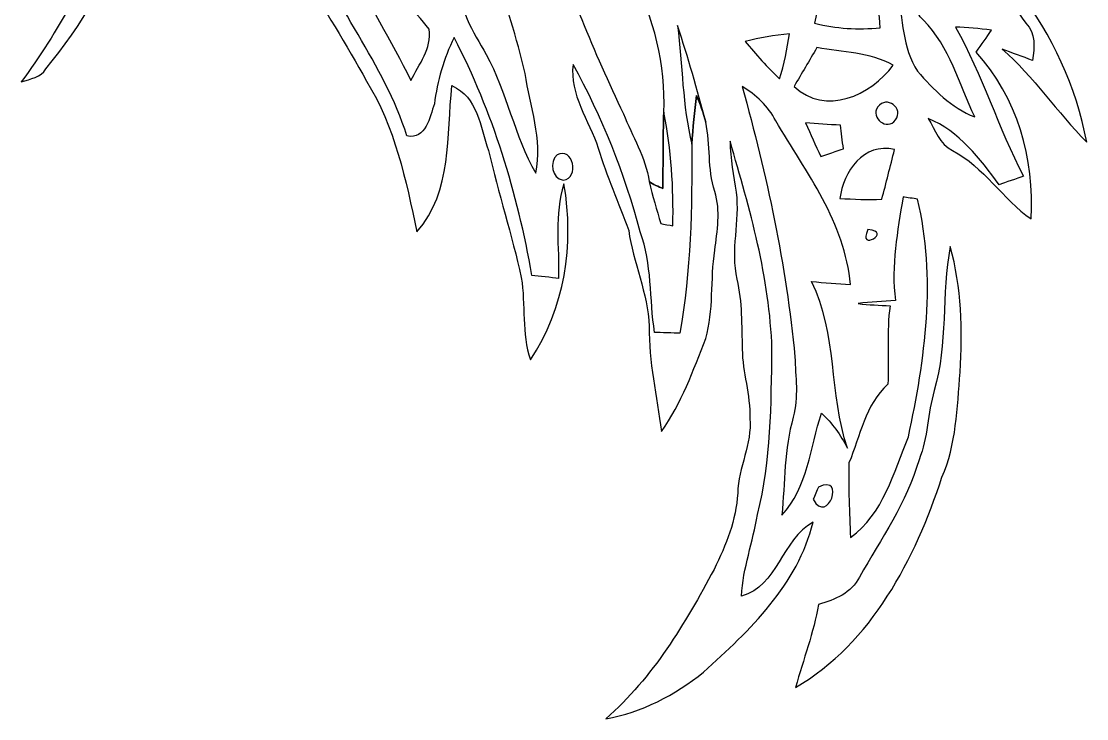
# Model space of a CAD drawing. Extents: x -110 to 93, y -182 to 230.
# Drawn here: x -36.03 to 11.34, y -180.38 to -149.36 of the extents above; entities that cross this region are included whole.
import ezdxf

# ---------------------------------------------------------------- set-up
doc = ezdxf.new("R2010")
doc.units = 0
doc.header["$MEASUREMENT"] = 0
doc.layers.add('LAAG_1', color=7, linetype='CONTINUOUS')

msp = doc.modelspace()

# ---------------------------------------------------------------- linework, layer by layer
at = {"layer": 'LAAG_1', "color": 250}
for points, knots in [([(-24.3365, -137.0131), (-23.218, -137.861), (-22.2012, -138.8093), (-21.1849, -139.7923), (-21.1849, -139.7923), (-21.2529, -140.9445), (-21.1849, -142.0967), (-21.3206, -143.2141), (-21.3206, -143.2141), (-21.117, -144.6038), (-20.2702, -145.7889), (-19.7957, -147.0772), (-19.7957, -147.0772), (-19.4568, -148.1275), (-18.5421, -148.8393), (-17.8983, -149.7199), (-17.8983, -149.7199), (-17.7632, -150.5673), (-18.3385, -151.2793), (-18.7115, -151.9906), (-18.7115, -151.9906), (-20.4395, -148.4662), (-22.8109, -145.2138), (-23.76, -141.3507), (-23.76, -141.3507), (-24.4037, -139.9951), (-24.4037, -138.4704), (-24.3365, -137.0131), (-24.3365, -137.0131), (-24.3365, -137.0131), (-24.3365, -137.0131), (-24.3365, -137.0131)], [0, 0, 0, 0, 0.125, 0.125, 0.125, 0.125, 0.25, 0.25, 0.25, 0.25, 0.375, 0.375, 0.375, 0.375, 0.5, 0.5, 0.5, 0.5, 0.625, 0.625, 0.625, 0.625, 0.75, 0.75, 0.75, 0.75, 0.875, 0.875, 0.875, 0.875, 1, 1, 1, 1]), ([(-18.7115, -141.5203), (-18.0675, -141.7235), (-17.4238, -142.0283), (-17.0852, -142.6384), (-17.0852, -142.6384), (-15.4928, -145.4511), (-14.3743, -148.5341), (-13.6287, -151.6853), (-13.6287, -151.6853), (-13.3919, -153.1427), (-12.8499, -154.5996), (-13.1544, -156.1237), (-13.1544, -156.1237), (-14.1035, -154.4645), (-14.4426, -152.4991), (-15.3568, -150.838), (-15.3568, -150.838), (-15.9331, -149.8218), (-16.6448, -148.7711), (-16.509, -147.5853), (-16.509, -147.5853), (-16.3059, -146.0611), (-17.1526, -144.671), (-17.2545, -143.1805), (-17.2545, -143.1805), (-17.9324, -142.808), (-18.576, -142.3337), (-18.7115, -141.5203), (-18.7115, -141.5203), (-18.7115, -141.5203), (-18.7115, -141.5203), (-18.7115, -141.5203)], [0, 0, 0, 0, 0.125, 0.125, 0.125, 0.125, 0.25, 0.25, 0.25, 0.25, 0.375, 0.375, 0.375, 0.375, 0.5, 0.5, 0.5, 0.5, 0.625, 0.625, 0.625, 0.625, 0.75, 0.75, 0.75, 0.75, 0.875, 0.875, 0.875, 0.875, 1, 1, 1, 1]), ([(-24.9798, -141.825), (-24.4037, -143.045), (-23.8277, -144.2654), (-23.3535, -145.5185), (-23.3535, -145.5185), (-22.1676, -148.636), (-19.8976, -151.245), (-18.881, -154.4645), (-18.881, -154.4645), (-18.0335, -154.6332), (-17.8642, -153.6166), (-17.6613, -153.0408), (-17.6613, -153.0408), (-17.5256, -152.0247), (-17.2545, -151.0071), (-16.7801, -150.0924), (-16.7801, -150.0924), (-15.0526, -153.4134), (-13.968, -157.0054), (-13.3236, -160.6647), (-13.3236, -160.6647), (-13.019, -160.6987), (-12.4433, -160.766), (-12.1383, -160.8), (-12.1383, -160.8), (-12.1042, -159.4099), (-12.342, -157.9531), (-11.9011, -156.5988), (-11.9011, -156.5988), (-11.4266, -159.2744), (-11.867, -162.1551), (-13.3919, -164.4258), (-13.3919, -164.4258), (-13.798, -163.2394), (-13.5951, -161.986), (-13.798, -160.766), (-13.798, -160.766), (-14.2051, -158.8683), (-14.8151, -157.0054), (-15.2554, -155.1077), (-15.2554, -155.1077), (-15.6279, -154.0568), (-15.7298, -152.735), (-16.8817, -152.227), (-16.8817, -152.227), (-17.1185, -154.4645), (-16.8478, -156.9039), (-18.4405, -158.7327), (-18.4405, -158.7327), (-18.9151, -156.429), (-19.4232, -154.0568), (-20.6768, -152.0247), (-20.6768, -152.0247), (-22.4383, -148.8052), (-24.8785, -145.654), (-24.9798, -141.825), (-24.9798, -141.825), (-24.9798, -141.825), (-24.9798, -141.825), (-24.9798, -141.825)], [0, 0, 0, 0, 0.0666667, 0.0666667, 0.0666667, 0.0666667, 0.1333333, 0.1333333, 0.1333333, 0.1333333, 0.2, 0.2, 0.2, 0.2, 0.2666667, 0.2666667, 0.2666667, 0.2666667, 0.3333333, 0.3333333, 0.3333333, 0.3333333, 0.4, 0.4, 0.4, 0.4, 0.4666667, 0.4666667, 0.4666667, 0.4666667, 0.5333333, 0.5333333, 0.5333333, 0.5333333, 0.6, 0.6, 0.6, 0.6, 0.6666667, 0.6666667, 0.6666667, 0.6666667, 0.7333333, 0.7333333, 0.7333333, 0.7333333, 0.8, 0.8, 0.8, 0.8, 0.8666667, 0.8666667, 0.8666667, 0.8666667, 0.9333333, 0.9333333, 0.9333333, 0.9333333, 1, 1, 1, 1]), ([(2.7705, -143.0114), (7.0066, -145.5525), (10.4282, -149.8218), (11.3425, -154.7341), (11.3425, -154.7341), (10.0213, -153.4134), (9.005, -151.8214), (7.5817, -150.601), (7.5817, -150.601), (8.0226, -150.7701), (8.4971, -150.9393), (8.9373, -151.109), (8.9373, -151.109), (9.005, -150.5337), (9.1069, -149.889), (8.632, -149.4488), (8.632, -149.4488), (7.0066, -147.0094), (4.7357, -145.1459), (2.7703, -143.0114), (2.7703, -143.0114), (2.7703, -143.0114), (2.7705, -143.0114), (2.7705, -143.0114)], [0, 0, 0, 0, 0.1666667, 0.1666667, 0.1666667, 0.1666667, 0.3333333, 0.3333333, 0.3333333, 0.3333333, 0.5, 0.5, 0.5, 0.5, 0.6666667, 0.6666667, 0.6666667, 0.6666667, 0.8333333, 0.8333333, 0.8333333, 0.8333333, 1, 1, 1, 1]), ([(2.1268, -144.1635), (3.8543, -145.2474), (5.1766, -146.8398), (6.5657, -148.2966), (6.5657, -148.2966), (5.5486, -148.1616), (4.5325, -147.89), (3.4822, -147.8232), (3.4822, -147.8232), (3.6173, -148.3309), (3.6514, -148.9407), (4.0916, -149.3137), (4.0916, -149.3137), (5.2444, -150.4995), (5.6846, -152.1591), (6.3623, -153.6166), (6.3623, -153.6166), (5.3116, -153.21), (4.5325, -152.3972), (3.8212, -151.584), (3.8212, -151.584), (3.1435, -150.5337), (3.1435, -149.246), (2.9731, -148.0939), (2.9731, -148.0939), (2.7026, -146.7725), (2.2624, -145.5185), (2.1267, -144.1635), (2.1267, -144.1635), (2.1267, -144.1635), (2.1268, -144.1635), (2.1268, -144.1635)], [0, 0, 0, 0, 0.125, 0.125, 0.125, 0.125, 0.25, 0.25, 0.25, 0.25, 0.375, 0.375, 0.375, 0.375, 0.5, 0.5, 0.5, 0.5, 0.625, 0.625, 0.625, 0.625, 0.75, 0.75, 0.75, 0.75, 0.875, 0.875, 0.875, 0.875, 1, 1, 1, 1]), ([(-36.0259, -152.0584), (-34.3655, -149.8218), (-33.0775, -147.2806), (-31.7565, -144.8408), (-31.7565, -144.8408), (-31.8581, -147.3483), (-33.3831, -149.5507), (-34.9416, -151.482), (-34.9416, -151.482), (-35.1448, -151.8544), (-35.619, -151.9234), (-36.0261, -152.0584), (-36.0261, -152.0584), (-36.0261, -152.0584), (-36.0259, -152.0584), (-36.0259, -152.0584)], [0, 0, 0, 0, 0.25, 0.25, 0.25, 0.25, 0.5, 0.5, 0.5, 0.5, 0.75, 0.75, 0.75, 0.75, 1, 1, 1, 1]), ([(-12.6803, -144.9768), (-11.3583, -145.654), (-9.9357, -146.2985), (-8.8856, -147.3483), (-8.8856, -147.3483), (-7.9029, -149.1782), (-7.3605, -151.3134), (-7.4624, -153.4134), (-7.4624, -153.4134), (-7.496, -154.566), (-7.4962, -155.6839), (-7.4962, -156.802), (-7.4962, -156.802), (-7.6658, -156.7337), (-7.9702, -156.5988), (-8.106, -156.4973), (-8.106, -156.4973), (-8.2756, -155.4118), (-8.852, -154.4645), (-9.258, -153.4806), (-9.258, -153.4806), (-10.5792, -150.7033), (-11.7323, -147.89), (-12.6803, -144.9768), (-12.6803, -144.9768), (-12.6803, -144.9768), (-12.6803, -144.9768), (-12.6803, -144.9768)], [0, 0, 0, 0, 0.1428571, 0.1428571, 0.1428571, 0.1428571, 0.2857143, 0.2857143, 0.2857143, 0.2857143, 0.4285714, 0.4285714, 0.4285714, 0.4285714, 0.5714286, 0.5714286, 0.5714286, 0.5714286, 0.7142857, 0.7142857, 0.7142857, 0.7142857, 0.8571429, 0.8571429, 0.8571429, 0.8571429, 1, 1, 1, 1]), ([(-0.0756, -147.3824), (0.5681, -147.5181), (1.2462, -147.5511), (1.8556, -147.8564), (1.8556, -147.8564), (2.0584, -148.4326), (2.1267, -149.0426), (2.1603, -149.652), (2.1603, -149.652), (1.1779, -149.7541), (0.1949, -149.6858), (-0.7534, -149.4488), (-0.7534, -149.4488), (-0.6179, -148.7379), (-0.3466, -148.0596), (-0.0756, -147.3824), (-0.0756, -147.3824), (-0.0756, -147.3824), (-0.0756, -147.3824), (-0.0756, -147.3824)], [0, 0, 0, 0, 0.2, 0.2, 0.2, 0.2, 0.4, 0.4, 0.4, 0.4, 0.6, 0.6, 0.6, 0.6, 0.8, 0.8, 0.8, 0.8, 1, 1, 1, 1]), ([(-6.8525, -149.5507), (-6.3778, -150.974), (-5.9719, -152.3972), (-5.5984, -153.8547), (-5.5984, -153.8547), (-5.7002, -153.4464), (-5.8364, -153.0408), (-6.0052, -152.6678), (-6.0052, -152.6678), (-6.0728, -153.3791), (-6.1747, -154.0904), (-6.2083, -154.836), (-6.2083, -154.836), (-6.6488, -153.1085), (-6.6152, -151.3134), (-6.8525, -149.5507), (-6.8525, -149.5507), (-6.8525, -149.5507), (-6.8525, -149.5507), (-6.8525, -149.5507)], [0, 0, 0, 0, 0.2, 0.2, 0.2, 0.2, 0.4, 0.4, 0.4, 0.4, 0.6, 0.6, 0.6, 0.6, 0.8, 0.8, 0.8, 0.8, 1, 1, 1, 1]), ([(5.5146, -149.6184), (6.0231, -149.652), (6.5657, -149.6858), (7.1079, -149.7541), (7.1079, -149.7541), (6.904, -150.0593), (6.667, -150.3976), (6.4296, -150.7365), (6.4296, -150.7365), (8.259, -152.735), (9.0392, -155.4801), (8.869, -158.1569), (8.869, -158.1569), (7.616, -157.2752), (6.7685, -155.8532), (5.3793, -155.1077), (5.3793, -155.1077), (4.8037, -154.836), (4.6003, -154.1924), (4.295, -153.6843), (4.295, -153.6843), (5.6846, -154.2607), (6.5993, -155.4801), (7.4462, -156.6318), (7.4462, -156.6318), (7.7174, -156.5303), (8.259, -156.3612), (8.5311, -156.2598), (8.5311, -156.2598), (7.4121, -154.0904), (6.7013, -151.7531), (5.5144, -149.6184), (5.5144, -149.6184), (5.5144, -149.6184), (5.5146, -149.6184), (5.5146, -149.6184)], [0, 0, 0, 0, 0.1111111, 0.1111111, 0.1111111, 0.1111111, 0.2222222, 0.2222222, 0.2222222, 0.2222222, 0.3333333, 0.3333333, 0.3333333, 0.3333333, 0.4444444, 0.4444444, 0.4444444, 0.4444444, 0.5555556, 0.5555556, 0.5555556, 0.5555556, 0.6666667, 0.6666667, 0.6666667, 0.6666667, 0.7777778, 0.7777778, 0.7777778, 0.7777778, 0.8888889, 0.8888889, 0.8888889, 0.8888889, 1, 1, 1, 1]), ([(-3.8367, -150.262), (-3.1931, -150.0924), (-2.549, -149.991), (-1.872, -149.9237), (-1.872, -149.9237), (-1.9733, -150.601), (-2.1083, -151.2793), (-2.3122, -151.9234), (-2.3122, -151.9234), (-2.8537, -151.4137), (-3.3629, -150.838), (-3.8369, -150.262), (-3.8369, -150.262), (-3.8369, -150.262), (-3.8367, -150.262), (-3.8367, -150.262)], [0, 0, 0, 0, 0.25, 0.25, 0.25, 0.25, 0.5, 0.5, 0.5, 0.5, 0.75, 0.75, 0.75, 0.75, 1, 1, 1, 1]), ([(-0.6519, -150.5337), (0.5004, -150.7365), (1.686, -150.7365), (2.7367, -151.3134), (2.7367, -151.3134), (1.7543, -152.6678), (-0.2789, -153.583), (-1.6679, -152.2612), (-1.6679, -152.2612), (-1.329, -151.6853), (-0.9903, -151.109), (-0.6519, -150.5337), (-0.6519, -150.5337), (-0.6519, -150.5337), (-0.6519, -150.5337), (-0.6519, -150.5337)], [0, 0, 0, 0, 0.25, 0.25, 0.25, 0.25, 0.5, 0.5, 0.5, 0.5, 0.75, 0.75, 0.75, 0.75, 1, 1, 1, 1]), ([(-11.4945, -151.2793), (-10.2073, -153.6166), (-9.1906, -156.1237), (-8.5135, -158.7327), (-8.5135, -158.7327), (-7.9702, -160.156), (-8.106, -161.7149), (-7.8688, -163.2054), (-7.8688, -163.2054), (-7.5979, -163.2052), (-7.022, -163.2394), (-6.7506, -163.2394), (-6.7506, -163.2394), (-6.243, -160.4613), (-6.2083, -157.6489), (-6.2083, -154.836), (-6.2083, -154.836), (-6.1747, -154.0904), (-6.0729, -153.3791), (-6.0052, -152.6678), (-6.0052, -152.6678), (-5.8362, -153.0408), (-5.7004, -153.4464), (-5.5984, -153.8547), (-5.5984, -153.8547), (-5.3613, -154.8702), (-5.5306, -155.9209), (-5.1923, -156.9371), (-5.1923, -156.9371), (-4.9206, -157.785), (-5.0904, -158.6991), (-5.1923, -159.5466), (-5.1923, -159.5466), (-5.3951, -160.8679), (-5.2259, -162.2239), (-5.5984, -163.4764), (-5.5984, -163.4764), (-6.1411, -164.8997), (-6.6828, -166.3565), (-7.5638, -167.61), (-7.5638, -167.61), (-7.7674, -166.0518), (-8.1396, -164.4924), (-8.106, -162.9354), (-8.106, -162.9354), (-8.1737, -161.4437), (-8.8173, -160.0876), (-9.021, -158.6655), (-9.021, -158.6655), (-9.4616, -157.445), (-10.0029, -156.2256), (-10.3766, -155.0058), (-10.3766, -155.0058), (-10.7827, -153.7526), (-11.664, -152.6347), (-11.4945, -151.2793), (-11.4945, -151.2793), (-11.4945, -151.2793), (-11.4945, -151.2793), (-11.4945, -151.2793)], [0, 0, 0, 0, 0.0666667, 0.0666667, 0.0666667, 0.0666667, 0.1333333, 0.1333333, 0.1333333, 0.1333333, 0.2, 0.2, 0.2, 0.2, 0.2666667, 0.2666667, 0.2666667, 0.2666667, 0.3333333, 0.3333333, 0.3333333, 0.3333333, 0.4, 0.4, 0.4, 0.4, 0.4666667, 0.4666667, 0.4666667, 0.4666667, 0.5333333, 0.5333333, 0.5333333, 0.5333333, 0.6, 0.6, 0.6, 0.6, 0.6666667, 0.6666667, 0.6666667, 0.6666667, 0.7333333, 0.7333333, 0.7333333, 0.7333333, 0.8, 0.8, 0.8, 0.8, 0.8666667, 0.8666667, 0.8666667, 0.8666667, 0.9333333, 0.9333333, 0.9333333, 0.9333333, 1, 1, 1, 1]), ([(-3.9723, -152.2612), (-3.3629, -152.6347), (-2.8201, -153.1427), (-2.4813, -153.7864), (-2.4813, -153.7864), (-1.1264, -156.0896), (0.6026, -158.3267), (0.8391, -161.0707), (0.8391, -161.0707), (0.2634, -161.037), (-0.3126, -161.004), (-0.8894, -160.9351), (-0.8894, -160.9351), (0.2634, -163.2731), (-0.1093, -165.9157), (0.7035, -168.3562), (0.7035, -168.3562), (0.3983, -167.7462), (0.0258, -167.2381), (-0.4481, -166.7972), (-0.4481, -166.7972), (-0.956, -168.3226), (-1.0581, -170.0841), (-2.2096, -171.3371), (-2.2096, -171.3371), (-2.0746, -169.8807), (-2.1083, -168.3898), (-1.7022, -166.967), (-1.7022, -166.967), (-1.4647, -166.0859), (-1.6003, -165.1701), (-1.6339, -164.2892), (-1.6339, -164.2892), (-2.0073, -160.2243), (-2.888, -156.1915), (-3.9723, -152.2612), (-3.9723, -152.2612), (-3.9723, -152.2612), (-3.9723, -152.2612), (-3.9723, -152.2612)], [0, 0, 0, 0, 0.1, 0.1, 0.1, 0.1, 0.2, 0.2, 0.2, 0.2, 0.3, 0.3, 0.3, 0.3, 0.4, 0.4, 0.4, 0.4, 0.5, 0.5, 0.5, 0.5, 0.6, 0.6, 0.6, 0.6, 0.7, 0.7, 0.7, 0.7, 0.8, 0.8, 0.8, 0.8, 0.9, 0.9, 0.9, 0.9, 1, 1, 1, 1]), ([(2.0584, -153.1764), (2.432, -152.6347), (3.2452, -153.2447), (2.8375, -153.7526), (2.8375, -153.7526), (2.4994, -154.2607), (1.686, -153.6497), (2.0584, -153.1764), (2.0584, -153.1764), (2.0584, -153.1764), (2.0584, -153.1764), (2.0584, -153.1764)], [0, 0, 0, 0, 0.3333333, 0.3333333, 0.3333333, 0.3333333, 0.6666667, 0.6666667, 0.6666667, 0.6666667, 1, 1, 1, 1]), ([(-7.4624, -153.4134), (-7.1233, -155.0741), (-7.022, -156.7673), (-7.0556, -158.4627), (-7.0556, -158.4627), (-7.1916, -158.4285), (-7.4624, -158.3944), (-7.5981, -158.3603), (-7.5981, -158.3603), (-7.7674, -157.7503), (-7.9702, -157.1408), (-8.106, -156.4973), (-8.106, -156.4973), (-7.9702, -156.5988), (-7.6658, -156.7337), (-7.4962, -156.802), (-7.4962, -156.802), (-7.496, -155.6839), (-7.4962, -154.566), (-7.4624, -153.4134), (-7.4624, -153.4134), (-7.4624, -153.4134), (-7.4624, -153.4134), (-7.4624, -153.4134)], [0, 0, 0, 0, 0.1666667, 0.1666667, 0.1666667, 0.1666667, 0.3333333, 0.3333333, 0.3333333, 0.3333333, 0.5, 0.5, 0.5, 0.5, 0.6666667, 0.6666667, 0.6666667, 0.6666667, 0.8333333, 0.8333333, 0.8333333, 0.8333333, 1, 1, 1, 1]), ([(-1.1599, -153.8877), (-0.6519, -153.9224), (-0.1434, -153.956), (0.3983, -153.9891), (0.3983, -153.9891), (0.4325, -154.3279), (0.466, -154.6668), (0.5343, -155.0398), (0.5343, -155.0398), (0.2634, -155.1077), (-0.2453, -155.3105), (-0.4828, -155.3788), (-0.4828, -155.3788), (-0.7196, -154.8702), (-0.923, -154.3958), (-1.16, -153.8877), (-1.16, -153.8877), (-1.16, -153.8877), (-1.1599, -153.8877), (-1.1599, -153.8877)], [0, 0, 0, 0, 0.2, 0.2, 0.2, 0.2, 0.4, 0.4, 0.4, 0.4, 0.6, 0.6, 0.6, 0.6, 0.8, 0.8, 0.8, 0.8, 1, 1, 1, 1]), ([(-4.2427, -156.9712), (-4.3448, -156.2256), (-4.5146, -155.4801), (-4.5146, -154.7004), (-4.5146, -154.7004), (-3.6334, -157.7167), (-2.7524, -160.766), (-2.6505, -163.9509), (-2.6505, -163.9509), (-2.6846, -166.3906), (-2.6847, -168.8977), (-3.2946, -171.304), (-3.2946, -171.304), (-3.4973, -172.524), (-3.9382, -173.6751), (-4.0059, -174.9291), (-4.0059, -174.9291), (-2.3794, -174.4878), (-2.2443, -172.4221), (-0.8217, -171.6429), (-0.8217, -171.6429), (-1.4988, -174.4211), (-3.6335, -176.4537), (-5.7004, -178.3173), (-5.7004, -178.3173), (-6.9537, -179.3344), (-8.4452, -180.1142), (-10.0376, -180.3847), (-10.0376, -180.3847), (-7.9365, -178.5548), (-6.5133, -176.149), (-5.2259, -173.744), (-5.2259, -173.744), (-4.6837, -172.6589), (-4.2429, -171.541), (-4.1752, -170.3547), (-4.1752, -170.3547), (-4.1414, -169.203), (-3.5322, -168.1528), (-3.6335, -167.0342), (-3.6335, -167.0342), (-3.5993, -165.9846), (-3.9723, -164.968), (-3.9723, -163.9509), (-3.9723, -163.9509), (-4.0059, -162.9011), (-3.9723, -161.8498), (-4.2093, -160.8338), (-4.2093, -160.8338), (-4.5144, -159.5466), (-4.0737, -158.2593), (-4.2429, -156.9712), (-4.2429, -156.9712), (-4.2429, -156.9712), (-4.2427, -156.9712), (-4.2427, -156.9712)], [0, 0, 0, 0, 0.0714286, 0.0714286, 0.0714286, 0.0714286, 0.1428571, 0.1428571, 0.1428571, 0.1428571, 0.2142857, 0.2142857, 0.2142857, 0.2142857, 0.2857143, 0.2857143, 0.2857143, 0.2857143, 0.3571429, 0.3571429, 0.3571429, 0.3571429, 0.4285714, 0.4285714, 0.4285714, 0.4285714, 0.5, 0.5, 0.5, 0.5, 0.5714286, 0.5714286, 0.5714286, 0.5714286, 0.6428571, 0.6428571, 0.6428571, 0.6428571, 0.7142857, 0.7142857, 0.7142857, 0.7142857, 0.7857143, 0.7857143, 0.7857143, 0.7857143, 0.8571429, 0.8571429, 0.8571429, 0.8571429, 0.9285714, 0.9285714, 0.9285714, 0.9285714, 1, 1, 1, 1]), ([(0.3648, -157.2422), (0.5345, -156.056), (1.4154, -154.7341), (2.8045, -155.0741), (2.8045, -155.0741), (2.6018, -155.8196), (2.432, -156.565), (2.2286, -157.2754), (2.2286, -157.2754), (1.6188, -157.3095), (0.9745, -157.2754), (0.3647, -157.2422), (0.3647, -157.2422), (0.3647, -157.2422), (0.3648, -157.2422), (0.3648, -157.2422)], [0, 0, 0, 0, 0.25, 0.25, 0.25, 0.25, 0.5, 0.5, 0.5, 0.5, 0.75, 0.75, 0.75, 0.75, 1, 1, 1, 1]), ([(-12.206, -155.3105), (-11.4945, -154.9043), (-11.189, -156.3612), (-11.9347, -156.429), (-11.9347, -156.429), (-12.4433, -156.3612), (-12.5447, -155.6156), (-12.2061, -155.3105), (-12.2061, -155.3105), (-12.2061, -155.3105), (-12.206, -155.3105), (-12.206, -155.3105)], [0, 0, 0, 0, 0.3333333, 0.3333333, 0.3333333, 0.3333333, 0.6666667, 0.6666667, 0.6666667, 0.6666667, 1, 1, 1, 1]), ([(3.1771, -157.1745), (3.3467, -157.2086), (3.6514, -157.2422), (3.8212, -157.2754), (3.8212, -157.2754), (4.6682, -160.766), (4.1599, -164.3911), (3.4139, -167.8475), (3.4139, -167.8475), (2.7705, -169.4058), (2.296, -171.304), (0.8391, -172.3201), (0.8391, -172.3201), (0.8049, -171.2027), (0.7371, -170.1177), (0.7713, -168.9996), (0.7713, -168.9996), (1.28, -167.8139), (1.4826, -166.4249), (2.4992, -165.5097), (2.4992, -165.5097), (2.5677, -164.358), (2.432, -163.1711), (2.6018, -162.02), (2.6018, -162.02), (2.1268, -161.986), (1.6524, -161.986), (1.1779, -161.9181), (1.1779, -161.9181), (1.7198, -161.8498), (2.296, -161.8168), (2.8375, -161.7826), (2.8375, -161.7826), (2.6354, -160.2243), (2.9401, -158.6991), (3.1769, -157.1745), (3.1769, -157.1745), (3.1769, -157.1745), (3.1771, -157.1745), (3.1771, -157.1745)], [0, 0, 0, 0, 0.1, 0.1, 0.1, 0.1, 0.2, 0.2, 0.2, 0.2, 0.3, 0.3, 0.3, 0.3, 0.4, 0.4, 0.4, 0.4, 0.5, 0.5, 0.5, 0.5, 0.6, 0.6, 0.6, 0.6, 0.7, 0.7, 0.7, 0.7, 0.8, 0.8, 0.8, 0.8, 0.9, 0.9, 0.9, 0.9, 1, 1, 1, 1]), ([(1.6188, -158.6308), (2.7705, -158.6991), (1.1102, -159.648), (1.6188, -158.6308), (1.6188, -158.6308), (1.6188, -158.6308), (1.6188, -158.6308), (1.6188, -158.6308)], [0, 0, 0, 0, 0.5, 0.5, 0.5, 0.5, 1, 1, 1, 1]), ([(5.278, -159.3763), (5.7867, -161.2062), (5.8202, -163.1044), (5.7178, -164.968), (5.7178, -164.968), (5.5827, -166.5599), (5.5485, -168.1864), (4.905, -169.6439), (4.905, -169.6439), (3.7192, -173.2684), (1.7873, -177.0296), (-1.6003, -178.9946), (-1.6003, -178.9946), (-1.2619, -177.7416), (-0.787, -176.5552), (-0.5843, -175.3022), (-0.5843, -175.3022), (0.1619, -175.0988), (0.8728, -174.7941), (1.2462, -174.0828), (1.2462, -174.0828), (2.1945, -172.3878), (3.3467, -170.7613), (3.8889, -168.8647), (3.8889, -168.8647), (4.2952, -167.8811), (4.2614, -166.7972), (4.5672, -165.7808), (4.5672, -165.7808), (5.1767, -163.7139), (4.8708, -161.5115), (5.278, -159.3763), (5.278, -159.3763), (5.278, -159.3763), (5.278, -159.3763), (5.278, -159.3763)], [0, 0, 0, 0, 0.1111111, 0.1111111, 0.1111111, 0.1111111, 0.2222222, 0.2222222, 0.2222222, 0.2222222, 0.3333333, 0.3333333, 0.3333333, 0.3333333, 0.4444444, 0.4444444, 0.4444444, 0.4444444, 0.5555556, 0.5555556, 0.5555556, 0.5555556, 0.6666667, 0.6666667, 0.6666667, 0.6666667, 0.7777778, 0.7777778, 0.7777778, 0.7777778, 0.8888889, 0.8888889, 0.8888889, 0.8888889, 1, 1, 1, 1]), ([(-0.5841, -170.0841), (0.67, -169.4741), (-0.1776, -171.812), (-0.8217, -170.6258), (-0.8217, -170.6258), (-0.7534, -170.4903), (-0.6519, -170.2197), (-0.5843, -170.0841), (-0.5843, -170.0841), (-0.5843, -170.0841), (-0.5841, -170.0841), (-0.5841, -170.0841)], [0, 0, 0, 0, 0.3333333, 0.3333333, 0.3333333, 0.3333333, 0.6666667, 0.6666667, 0.6666667, 0.6666667, 1, 1, 1, 1])]:
    msp.add_open_spline(points, degree=3, knots=knots, dxfattribs=at)

doc.saveas('drawing.dxf')
